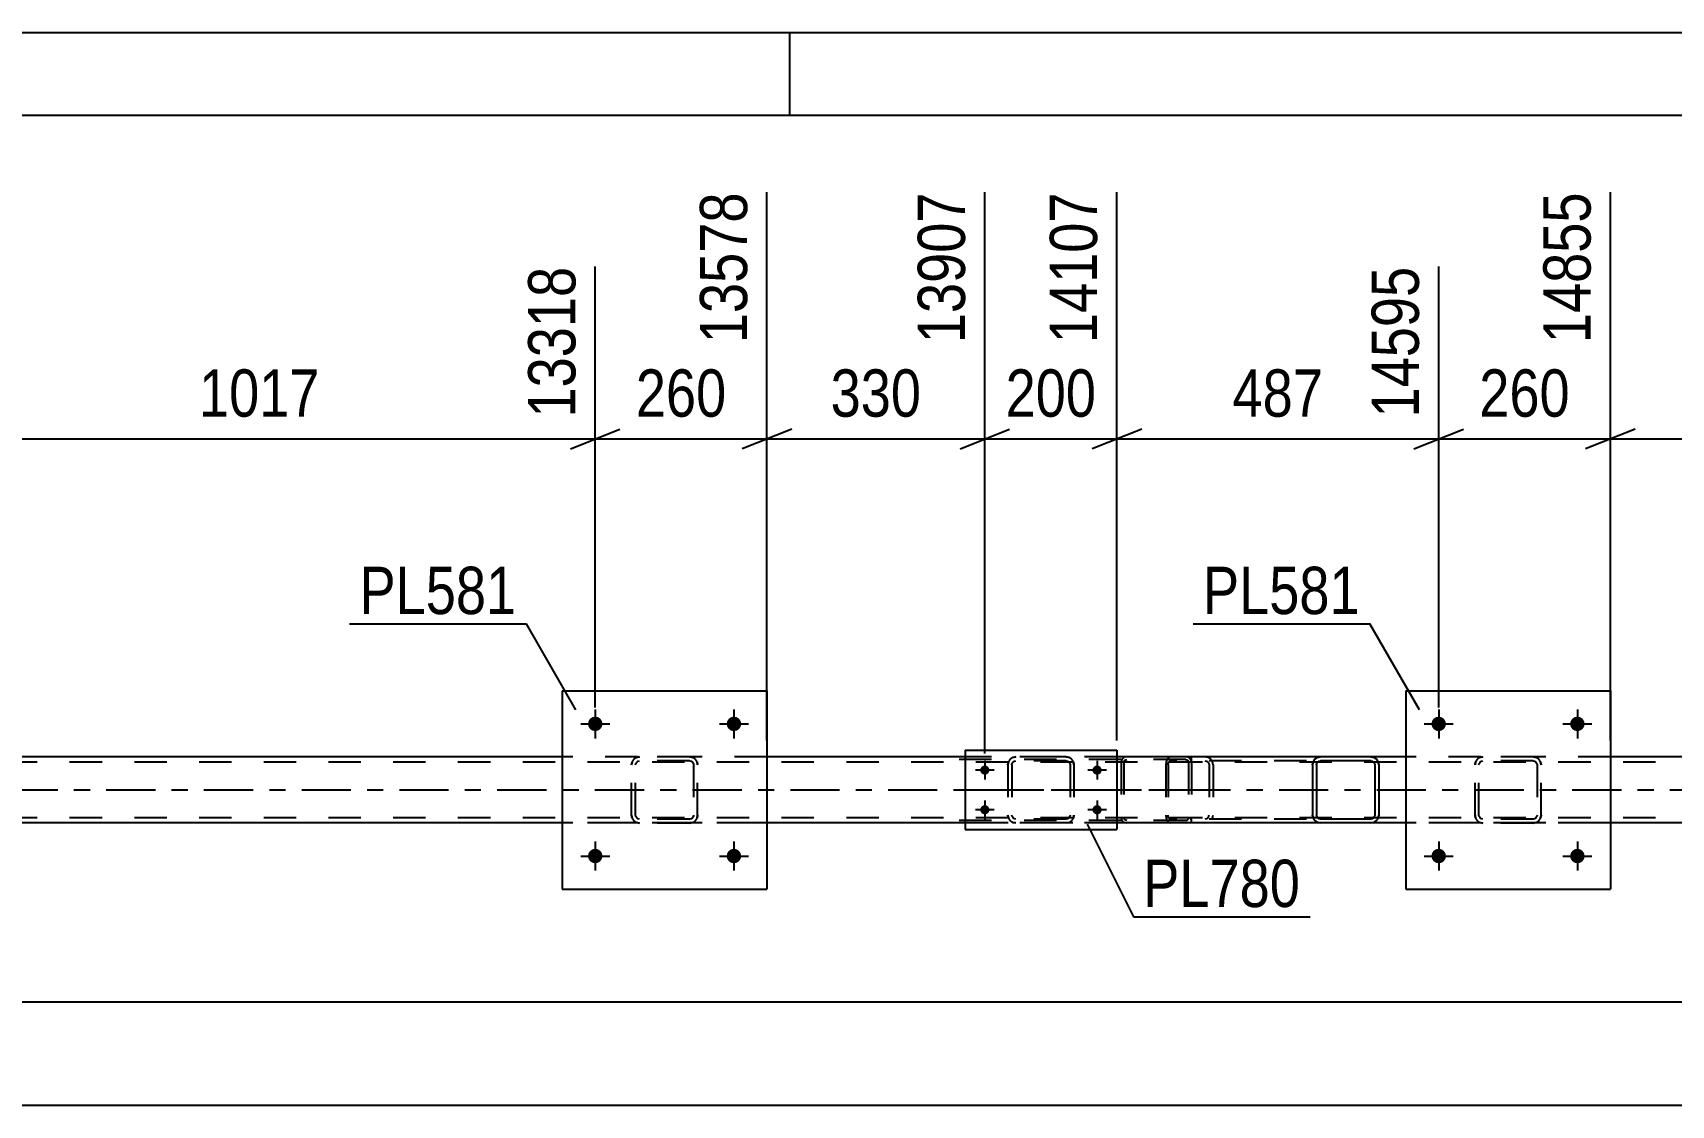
# Model space of a CAD drawing. Header units: millimetres. Extents: x 0 to 841, y 0 to 594.
# Drawn here: x 585.2 to 684.4, y 529.1 to 594 of the extents above; entities that cross this region are included whole.
import ezdxf

# ---------------------------------------------------------------- set-up
doc = ezdxf.new("R2010")
doc.units = ezdxf.units.MM
doc.linetypes.add('DXK_LINE_DOT2', pattern=[3.9198, 1.9599, -1.9599])
doc.linetypes.add('DXK_LINE_DOT3', pattern=[5.9187, 2.979, -0.9799, 0.9799, -0.9799])
doc.styles.add('Arial Narrow', font='ARIALN.TTF', dxfattribs={"height": 0.2})

# ---------------------------------------------------------------- blocks, each defined once
blk = doc.blocks.new('Unknown-318884928-1133')
at = {"color": 5, "linetype": 'Continuous'}
for p, q in [((841, 594), (0, 594)), ((631, 589), (631, 594)), ((836, 589), (5, 589))]:
    blk.add_line(p, q, dxfattribs=at)
blk = doc.blocks.new('Part-318884928-2872 - 2854')
at = {"color": 2, "linetype": 'Continuous'}
for p, q in [((668.303, 554.165), (668.303, 542.165)), ((668.303, 554.165), (680.703, 554.165)), ((680.703, 554.165), (680.703, 542.165)), ((668.303, 542.165), (680.703, 542.165))]:
    blk.add_line(p, q, dxfattribs=at)
blk = doc.blocks.new('Bolt-318884928-2914 - 2854')
at = {"linetype": 'Continuous'}
for points in [[(619.662, 544.166, -1), (618.782, 544.166, -1)], [(628.062, 544.166, -1), (627.182, 544.166, -1)]]:
    blk.add_hatch(color=1, dxfattribs=at).paths.add_polyline_path(points)
at = {"color": 1, "linetype": 'Continuous'}
for p, q in [((619.222, 545.046), (619.222, 543.286)), ((627.622, 545.046), (627.622, 543.286)), ((618.342, 544.166), (620.102, 544.166)), ((626.742, 544.166), (628.502, 544.166))]:
    blk.add_line(p, q, dxfattribs=at)
blk = doc.blocks.new('Bolt-318884928-2915 - 2854')
at = {"linetype": 'Continuous'}
for points in [[(619.662, 552.166, -1), (618.782, 552.166, -1)], [(628.062, 552.166, -1), (627.182, 552.166, -1)]]:
    blk.add_hatch(color=1, dxfattribs=at).paths.add_polyline_path(points)
at = {"color": 1, "linetype": 'Continuous'}
for p, q in [((619.222, 553.046), (619.222, 551.286)), ((627.622, 553.046), (627.622, 551.286)), ((618.342, 552.166), (620.102, 552.166)), ((626.742, 552.166), (628.502, 552.166))]:
    blk.add_line(p, q, dxfattribs=at)
blk = doc.blocks.new('Bolt-318884928-2916 - 2854')
at = {"linetype": 'Continuous'}
for points in [[(670.743, 544.166, -1), (669.863, 544.166, -1)], [(679.143, 544.166, -1), (678.263, 544.166, -1)]]:
    blk.add_hatch(color=1, dxfattribs=at).paths.add_polyline_path(points)
at = {"color": 1, "linetype": 'Continuous'}
for p, q in [((670.303, 545.046), (670.303, 543.286)), ((678.703, 545.046), (678.703, 543.286)), ((669.423, 544.166), (671.183, 544.166)), ((677.823, 544.166), (679.583, 544.166))]:
    blk.add_line(p, q, dxfattribs=at)
blk = doc.blocks.new('Bolt-318884928-2917 - 2854')
at = {"linetype": 'Continuous'}
for points in [[(670.743, 552.166, -1), (669.863, 552.166, -1)], [(679.143, 552.166, -1), (678.263, 552.166, -1)]]:
    blk.add_hatch(color=1, dxfattribs=at).paths.add_polyline_path(points)
at = {"color": 1, "linetype": 'Continuous'}
for p, q in [((670.303, 553.046), (670.303, 551.286)), ((678.703, 553.046), (678.703, 551.286)), ((669.423, 552.166), (671.183, 552.166)), ((677.823, 552.166), (679.583, 552.166))]:
    blk.add_line(p, q, dxfattribs=at)
blk = doc.blocks.new('Part-318884928-2961 - 2854')
at = {"color": 7, "linetype": 'DXK_LINE_DOT2'}
for p, q in [((621.422, 549.685), (621.459, 549.869)), ((621.459, 549.869), (621.422, 549.685)), ((621.662, 549.685), (621.681, 549.777)), ((621.681, 549.777), (621.733, 549.855)), ((621.719, 550.129), (621.902, 550.165)), ((621.902, 550.165), (621.719, 550.129)), ((621.733, 549.855), (621.811, 549.907)), ((621.811, 549.907), (621.902, 549.925)), ((624.942, 550.165), (621.902, 550.165)), ((624.942, 549.925), (621.902, 549.925)), ((624.942, 550.165), (625.126, 550.129)), ((625.126, 550.129), (624.942, 550.165)), ((624.942, 549.925), (625.034, 549.907)), ((625.034, 549.907), (625.112, 549.855)), ((625.112, 549.855), (625.164, 549.777)), ((625.164, 549.777), (625.182, 549.685)), ((625.386, 549.869), (625.422, 549.685)), ((625.422, 549.685), (625.386, 549.869)), ((621.422, 546.645), (621.422, 549.685)), ((621.662, 546.645), (621.662, 549.685)), ((625.182, 549.685), (625.182, 546.645)), ((625.422, 546.645), (625.422, 549.685)), ((621.459, 546.462), (621.422, 546.645)), ((621.422, 546.645), (621.459, 546.462)), ((621.681, 546.554), (621.662, 546.645)), ((621.733, 546.476), (621.681, 546.554)), ((621.902, 546.165), (621.719, 546.202)), ((621.719, 546.202), (621.902, 546.165)), ((621.811, 546.424), (621.733, 546.476)), ((621.902, 546.405), (621.811, 546.424)), ((624.942, 546.405), (621.902, 546.405)), ((624.942, 546.165), (621.902, 546.165)), ((625.034, 546.424), (624.942, 546.405)), ((625.126, 546.202), (624.942, 546.165)), ((624.942, 546.165), (625.126, 546.202)), ((625.112, 546.476), (625.034, 546.424)), ((625.164, 546.554), (625.112, 546.476)), ((625.182, 546.645), (625.164, 546.554)), ((625.422, 546.645), (625.386, 546.462)), ((625.386, 546.462), (625.422, 546.645))]:
    blk.add_line(p, q, dxfattribs=at)
at = {"color": 7, "linetype": 'DXK_LINE_DOT3'}
blk.add_line((623.422, 548.165), (623.422, 548.165), dxfattribs=at)
at = {"color": 7, "linetype": 'DXK_LINE_DOT2'}
for centre, start, end in [((621.902, 549.685), 112.5, 157.5), ((621.902, 549.685), 112.5, 157.5), ((624.942, 549.685), 22.5, 67.5), ((624.942, 549.685), 22.5, 67.5), ((621.902, 546.645), 202.5, 247.5), ((621.902, 546.645), 202.5, 247.5), ((624.942, 546.645), 292.5, 337.5), ((624.942, 546.645), 292.5, 337.5)]:
    blk.add_arc(centre, 0.48, start, end, dxfattribs=at)
blk = doc.blocks.new('Part-318884928-2966 - 2854')
at = {"color": 2, "linetype": 'Continuous'}
for p, q in [((617.222, 554.165), (617.222, 542.165)), ((617.222, 554.165), (629.622, 554.165)), ((629.622, 554.165), (629.622, 542.165)), ((617.222, 542.165), (629.622, 542.165))]:
    blk.add_line(p, q, dxfattribs=at)
blk = doc.blocks.new('Part-318884928-2967 - 2854')
at = {"color": 7, "linetype": 'DXK_LINE_DOT2'}
for p, q in [((672.503, 549.685), (672.539, 549.869)), ((672.539, 549.869), (672.503, 549.685)), ((672.743, 549.685), (672.761, 549.777)), ((672.761, 549.777), (672.813, 549.855)), ((672.799, 550.129), (672.983, 550.165)), ((672.983, 550.165), (672.799, 550.129)), ((672.813, 549.855), (672.891, 549.907)), ((672.891, 549.907), (672.983, 549.925)), ((676.023, 550.165), (672.983, 550.165)), ((676.023, 549.925), (672.983, 549.925)), ((676.023, 550.165), (676.206, 550.129)), ((676.206, 550.129), (676.023, 550.165)), ((676.023, 549.925), (676.115, 549.907)), ((676.115, 549.907), (676.192, 549.855)), ((676.192, 549.855), (676.245, 549.777)), ((676.245, 549.777), (676.263, 549.685)), ((676.466, 549.869), (676.503, 549.685)), ((676.503, 549.685), (676.466, 549.869)), ((672.503, 546.645), (672.503, 549.685)), ((672.743, 546.645), (672.743, 549.685)), ((676.263, 549.685), (676.263, 546.645)), ((676.503, 546.645), (676.503, 549.685)), ((672.539, 546.462), (672.503, 546.645)), ((672.503, 546.645), (672.539, 546.462)), ((672.761, 546.554), (672.743, 546.645)), ((672.813, 546.476), (672.761, 546.554)), ((672.983, 546.165), (672.799, 546.202)), ((672.799, 546.202), (672.983, 546.165)), ((672.891, 546.424), (672.813, 546.476)), ((672.983, 546.405), (672.891, 546.424)), ((676.023, 546.405), (672.983, 546.405)), ((676.023, 546.165), (672.983, 546.165)), ((676.115, 546.424), (676.023, 546.405)), ((676.206, 546.202), (676.023, 546.165)), ((676.023, 546.165), (676.206, 546.202)), ((676.192, 546.476), (676.115, 546.424)), ((676.245, 546.554), (676.192, 546.476)), ((676.263, 546.645), (676.245, 546.554)), ((676.503, 546.645), (676.466, 546.462)), ((676.466, 546.462), (676.503, 546.645))]:
    blk.add_line(p, q, dxfattribs=at)
at = {"color": 7, "linetype": 'DXK_LINE_DOT3'}
blk.add_line((674.503, 548.165), (674.503, 548.165), dxfattribs=at)
at = {"color": 7, "linetype": 'DXK_LINE_DOT2'}
for centre, start, end in [((672.983, 549.685), 112.5, 157.5), ((672.983, 549.685), 112.5, 157.5), ((676.023, 549.685), 22.5, 67.5), ((676.023, 549.685), 22.5, 67.5), ((672.983, 546.645), 202.5, 247.5), ((672.983, 546.645), 202.5, 247.5), ((676.023, 546.645), 292.5, 337.5), ((676.023, 546.645), 292.5, 337.5)]:
    blk.add_arc(centre, 0.48, start, end, dxfattribs=at)
blk = doc.blocks.new('Part-318884928-2987 - 2854')
at = {"color": 7, "linetype": 'DXK_LINE_DOT2'}
for p, q in [((653.803, 549.87), (653.783, 549.687)), ((653.862, 550.026), (653.803, 549.87)), ((653.95, 550.13), (653.862, 550.026)), ((653.918, 549.687), (653.928, 549.779)), ((653.928, 549.779), (653.958, 549.856)), ((654.053, 550.167), (653.95, 550.13)), ((653.958, 549.856), (654.002, 549.908)), ((654.002, 549.908), (654.053, 549.927)), ((666.21, 550.167), (654.053, 550.167)), ((666.21, 549.927), (654.053, 549.927)), ((655.33, 549.927), (655.33, 550.167)), ((656.337, 550.13), (656.145, 550.167)), ((656.145, 549.927), (656.241, 549.908)), ((656.241, 549.908), (656.322, 549.856)), ((656.322, 549.856), (656.377, 549.779)), ((656.377, 549.779), (656.396, 549.687)), ((656.63, 549.772), (656.609, 549.87)), ((656.647, 549.687), (656.63, 549.772)), ((653.783, 549.687), (653.783, 546.647)), ((653.918, 549.687), (653.918, 546.647)), ((656.396, 549.687), (656.396, 546.647)), ((656.647, 549.687), (656.647, 546.647)), ((653.783, 546.647), (653.803, 546.463)), ((653.803, 546.463), (653.862, 546.307)), ((653.862, 546.307), (653.95, 546.203)), ((653.928, 546.555), (653.918, 546.647)), ((653.958, 546.477), (653.928, 546.555)), ((653.95, 546.203), (654.053, 546.167)), ((654.002, 546.425), (653.958, 546.477)), ((654.053, 546.407), (654.002, 546.425)), ((666.21, 546.407), (654.053, 546.407)), ((666.21, 546.167), (654.053, 546.167)), ((655.33, 546.167), (655.33, 546.407)), ((656.241, 546.425), (656.145, 546.407)), ((656.145, 546.167), (656.337, 546.203)), ((656.322, 546.477), (656.241, 546.425)), ((656.377, 546.555), (656.322, 546.477)), ((656.377, 546.555), (656.382, 546.58)), ((656.382, 546.58), (656.396, 546.647)), ((656.609, 546.463), (656.63, 546.562)), ((656.63, 546.562), (656.647, 546.647))]:
    blk.add_line(p, q, dxfattribs=at)
blk.add_arc((656.159, 549.671), 0.492, 23.84941, 68.8059, dxfattribs=at)
blk = doc.blocks.new('Part-318884928-2991 - 2854')
at = {"color": 7, "linetype": 'DXK_LINE_DOT2'}
for p, q in [((654.989, 550.167), (639.66, 550.167)), ((654.989, 550.007), (639.66, 550.007)), ((651.099, 549.969), (651.073, 549.847)), ((651.073, 549.847), (651.073, 546.487)), ((651.243, 549.847), (651.256, 549.908)), ((651.243, 549.847), (651.243, 546.487)), ((651.256, 549.908), (651.293, 549.96)), ((651.413, 550.167), (651.283, 550.142)), ((651.293, 549.96), (651.348, 549.995)), ((651.348, 549.995), (651.413, 550.007)), ((655.119, 550.142), (654.989, 550.167)), ((654.989, 550.007), (655.054, 549.995)), ((655.054, 549.995), (655.079, 549.979)), ((655.079, 549.979), (655.109, 549.96)), ((655.109, 549.96), (655.146, 549.908)), ((655.146, 549.908), (655.159, 549.847)), ((655.159, 549.847), (655.159, 546.487)), ((655.33, 549.847), (655.304, 549.969)), ((655.33, 549.847), (655.33, 546.487)), ((654.989, 546.327), (639.66, 546.327)), ((654.989, 546.167), (639.66, 546.167)), ((651.073, 546.487), (651.099, 546.364)), ((651.256, 546.425), (651.243, 546.487)), ((651.293, 546.374), (651.256, 546.425)), ((651.283, 546.191), (651.413, 546.167)), ((651.348, 546.339), (651.293, 546.374)), ((651.413, 546.327), (651.348, 546.339)), ((654.989, 546.327), (655.054, 546.339)), ((654.989, 546.167), (655.119, 546.191)), ((655.054, 546.339), (655.079, 546.354)), ((655.079, 546.354), (655.109, 546.374)), ((655.146, 546.425), (655.109, 546.374)), ((655.159, 546.487), (655.146, 546.425)), ((655.304, 546.364), (655.33, 546.487))]:
    blk.add_line(p, q, dxfattribs=at)
at = {"color": 7, "linetype": 'DXK_LINE_DOT3'}
blk.add_line((641.448, 548.167), (656.621, 548.167), dxfattribs=at)
at = {"color": 7, "linetype": 'DXK_LINE_DOT2'}
for centre, start, end in [((651.4, 549.833), 110.75831, 155.68004), ((655.002, 549.833), 24.31996, 69.24168), ((651.4, 546.501), 204.31996, 249.24168)]:
    blk.add_arc(centre, 0.331, start, end, dxfattribs=at)
blk = doc.blocks.new('Bolt-318884928-3101 - 2854')
at = {"linetype": 'Continuous'}
for points in [[(642.816, 549.087, -1), (642.816, 549.647, -1)], [(649.616, 549.087, -1), (649.616, 549.647, -1)], [(642.816, 546.687, -1), (642.816, 547.247, -1)], [(649.616, 546.687, -1), (649.616, 547.247, -1)]]:
    blk.add_hatch(color=1, dxfattribs=at).paths.add_polyline_path(points)
at = {"color": 1, "linetype": 'Continuous'}
for p, q in [((642.816, 549.927), (642.816, 548.807)), ((649.616, 549.927), (649.616, 548.807)), ((643.376, 549.367), (642.256, 549.367)), ((650.176, 549.367), (649.056, 549.367)), ((643.376, 546.967), (642.256, 546.967)), ((642.816, 547.527), (642.816, 546.407)), ((650.176, 546.967), (649.056, 546.967)), ((649.616, 547.527), (649.616, 546.407))]:
    blk.add_line(p, q, dxfattribs=at)
blk = doc.blocks.new('Part-318884928-3064 - 2854')
at = {"color": 7, "linetype": 'DXK_LINE_DOT2'}
for p, q in [((750.064, 549.847), (86.519, 549.847)), ((629.622, 550.167), (617.222, 550.167)), ((650.816, 550.167), (641.616, 550.167)), ((666.19, 550.167), (663.148, 550.167)), ((680.703, 550.167), (668.303, 550.167)), ((750.064, 546.487), (86.519, 546.487)), ((750.064, 546.167), (106.417, 546.167)), ((629.622, 546.167), (617.222, 546.167)), ((650.816, 546.167), (641.616, 546.167)), ((666.188, 546.167), (663.15, 546.167)), ((680.703, 546.167), (668.303, 546.167))]:
    blk.add_line(p, q, dxfattribs=at)
at = {"color": 2, "linetype": 'Continuous'}
for p, q in [((617.222, 550.167), (578.542, 550.167)), ((641.616, 550.167), (629.622, 550.167)), ((663.148, 550.167), (650.816, 550.167)), ((668.303, 550.167), (666.19, 550.167)), ((719.383, 550.167), (680.703, 550.167)), ((617.222, 546.167), (578.542, 546.167)), ((641.616, 546.167), (629.622, 546.167)), ((663.15, 546.167), (650.816, 546.167)), ((668.303, 546.167), (666.188, 546.167)), ((719.383, 546.167), (680.703, 546.167))]:
    blk.add_line(p, q, dxfattribs=at)
at = {"color": 7, "linetype": 'DXK_LINE_DOT3'}
blk.add_line((86.519, 548.167), (750.064, 548.167), dxfattribs=at)
blk = doc.blocks.new('Part-318884928-3095 - 2854')
at = {"color": 7, "linetype": 'DXK_LINE_DOT2'}
for p, q in [((644.216, 549.687), (644.252, 549.871)), ((644.252, 549.871), (644.216, 549.687)), ((644.456, 549.687), (644.474, 549.779)), ((644.474, 549.779), (644.526, 549.857)), ((644.512, 550.13), (644.696, 550.167)), ((644.696, 550.167), (644.512, 550.13)), ((644.526, 549.857), (644.604, 549.909)), ((644.604, 549.909), (644.696, 549.927)), ((647.736, 550.167), (644.696, 550.167)), ((647.736, 549.927), (644.696, 549.927)), ((647.736, 550.167), (647.92, 550.13)), ((647.92, 550.13), (647.736, 550.167)), ((647.736, 549.927), (647.828, 549.909)), ((647.828, 549.909), (647.906, 549.857)), ((647.906, 549.857), (647.958, 549.779)), ((647.958, 549.779), (647.976, 549.687)), ((648.179, 549.871), (648.216, 549.687)), ((648.216, 549.687), (648.179, 549.871)), ((644.216, 549.687), (644.216, 546.647)), ((644.456, 549.687), (644.456, 546.647)), ((647.976, 549.687), (647.976, 546.647)), ((648.216, 549.687), (648.216, 546.647)), ((644.252, 546.463), (644.216, 546.647)), ((644.216, 546.647), (644.252, 546.463)), ((644.474, 546.555), (644.456, 546.647)), ((644.526, 546.477), (644.474, 546.555)), ((644.696, 546.167), (644.512, 546.203)), ((644.512, 546.203), (644.696, 546.167)), ((644.604, 546.425), (644.526, 546.477)), ((644.696, 546.407), (644.604, 546.425)), ((647.736, 546.407), (644.696, 546.407)), ((647.736, 546.167), (644.696, 546.167)), ((647.828, 546.425), (647.736, 546.407)), ((647.92, 546.203), (647.736, 546.167)), ((647.736, 546.167), (647.92, 546.203)), ((647.906, 546.477), (647.828, 546.425)), ((647.958, 546.555), (647.906, 546.477)), ((647.976, 546.647), (647.958, 546.555)), ((648.216, 546.647), (648.179, 546.463)), ((648.179, 546.463), (648.216, 546.647))]:
    blk.add_line(p, q, dxfattribs=at)
at = {"color": 7, "linetype": 'DXK_LINE_DOT3'}
blk.add_line((646.216, 548.167), (646.216, 548.167), dxfattribs=at)
at = {"color": 7, "linetype": 'DXK_LINE_DOT2'}
for centre, start, end in [((644.696, 549.687), 112.5, 157.5), ((644.696, 549.687), 112.5, 157.5), ((647.736, 549.687), 22.5, 67.5), ((647.736, 549.687), 22.5, 67.5), ((644.696, 546.647), 202.5, 247.5), ((644.696, 546.647), 202.5, 247.5), ((647.736, 546.647), 292.5, 337.5), ((647.736, 546.647), 292.5, 337.5)]:
    blk.add_arc(centre, 0.48, start, end, dxfattribs=at)
blk = doc.blocks.new('Part-318884928-3100 - 2854')
at = {"color": 2, "linetype": 'Continuous'}
for p, q in [((641.616, 550.567), (641.616, 545.767)), ((641.616, 550.567), (650.816, 550.567)), ((650.816, 550.567), (650.816, 545.767)), ((641.616, 545.767), (650.816, 545.767))]:
    blk.add_line(p, q, dxfattribs=at)
blk = doc.blocks.new('Part-318884928-3102 - 2854')
at = {"color": 2, "linetype": 'Continuous'}
for p, q in [((662.705, 549.871), (662.669, 549.687)), ((662.909, 549.687), (662.927, 549.779)), ((662.927, 549.779), (662.979, 549.857)), ((663.149, 550.167), (662.965, 550.13)), ((662.979, 549.857), (663.057, 549.909)), ((663.057, 549.909), (663.149, 549.927)), ((666.189, 550.167), (663.149, 550.167)), ((666.189, 549.927), (663.149, 549.927)), ((666.372, 550.13), (666.189, 550.167)), ((666.189, 549.927), (666.281, 549.909)), ((666.281, 549.909), (666.359, 549.857)), ((666.359, 549.857), (666.411, 549.779)), ((666.411, 549.779), (666.429, 549.687)), ((666.669, 549.687), (666.632, 549.871)), ((662.669, 549.687), (662.669, 546.647)), ((662.909, 549.687), (662.909, 546.647)), ((666.429, 549.687), (666.429, 546.647)), ((666.669, 549.687), (666.669, 546.647)), ((662.669, 546.647), (662.705, 546.463)), ((662.927, 546.555), (662.909, 546.647)), ((662.979, 546.477), (662.927, 546.555)), ((662.965, 546.203), (663.149, 546.167)), ((663.057, 546.425), (662.979, 546.477)), ((663.149, 546.407), (663.057, 546.425)), ((666.189, 546.407), (663.149, 546.407)), ((666.189, 546.167), (663.149, 546.167)), ((666.281, 546.425), (666.189, 546.407)), ((666.189, 546.167), (666.372, 546.203)), ((666.359, 546.477), (666.281, 546.425)), ((666.411, 546.555), (666.359, 546.477)), ((666.429, 546.647), (666.411, 546.555)), ((666.632, 546.463), (666.669, 546.647))]:
    blk.add_line(p, q, dxfattribs=at)
at = {"color": 7, "linetype": 'DXK_LINE_DOT2'}
for p, q in [((662.669, 549.687), (662.705, 549.871)), ((662.965, 550.13), (663.149, 550.167)), ((666.189, 550.167), (666.372, 550.13)), ((666.632, 549.871), (666.669, 549.687)), ((662.705, 546.463), (662.669, 546.647)), ((663.149, 546.167), (662.965, 546.203)), ((666.372, 546.203), (666.189, 546.167)), ((666.669, 546.647), (666.632, 546.463))]:
    blk.add_line(p, q, dxfattribs=at)
at = {"color": 7, "linetype": 'DXK_LINE_DOT3'}
blk.add_line((664.669, 548.167), (664.669, 548.167), dxfattribs=at)
at = {"color": 2, "linetype": 'Continuous'}
for centre, start, end in [((663.149, 549.687), 112.5, 157.5), ((666.189, 549.687), 22.5, 67.5), ((663.149, 546.647), 202.5, 247.5), ((666.189, 546.647), 292.5, 337.5)]:
    blk.add_arc(centre, 0.48, start, end, dxfattribs=at)
at = {"color": 7, "linetype": 'DXK_LINE_DOT2'}
for centre, start, end in [((663.149, 549.687), 112.5, 157.5), ((666.189, 549.687), 22.5, 67.5), ((663.149, 546.647), 202.5, 247.5), ((666.189, 546.647), 292.5, 337.5)]:
    blk.add_arc(centre, 0.48, start, end, dxfattribs=at)
blk = doc.blocks.new('StraightDimension-318884928-13028 - 2854')
at = {"color": 7, "linetype": 'Continuous'}
for p, q in [((650.816, 551.167), (650.816, 584.352)), ((670.303, 553.166), (670.303, 579.852)), ((652.316, 570.011), (649.316, 568.811)), ((668.803, 568.811), (671.803, 570.011)), ((650.816, 569.411), (670.303, 569.411))]:
    blk.add_line(p, q, dxfattribs=at)
at = {"color": 0}
blk.add_wipeout([(663.902, 570.161), (663.902, 574.361), (657.217, 574.361), (657.217, 570.161)], dxfattribs=at)
at = {"color": 3, "style": 'Arial Narrow'}
blk.add_text('487', height=2.8633, dxfattribs=at).set_placement((657.817, 570.761))
at = {"color": 0, "linetype": 'Continuous'}
blk.add_wipeout([(669.703, 580.452), (665.503, 580.452), (665.503, 570.111), (669.703, 570.111)], dxfattribs=at)
at = {"color": 3, "linetype": 'Continuous', "style": 'Arial Narrow'}
blk.add_text('14595', height=2.8633, rotation=90.00021, dxfattribs=at).set_placement((669.103, 570.711))
blk = doc.blocks.new('StraightDimension-318884928-13031 - 2854')
at = {"color": 7, "linetype": 'Continuous'}
for p, q in [((629.622, 551.167), (629.622, 584.352)), ((619.222, 553.166), (619.222, 579.852)), ((617.722, 568.811), (620.722, 570.011)), ((631.122, 570.011), (628.122, 568.811)), ((619.222, 569.411), (629.622, 569.411))]:
    blk.add_line(p, q, dxfattribs=at)
at = {"color": 0}
blk.add_wipeout([(627.765, 570.161), (627.765, 574.361), (621.08, 574.361), (621.08, 570.161)], dxfattribs=at)
at = {"color": 3, "style": 'Arial Narrow'}
blk.add_text('260', height=2.8633, dxfattribs=at).set_placement((621.68, 570.761))
at = {"color": 0, "linetype": 'Continuous'}
blk.add_wipeout([(629.022, 584.952), (624.822, 584.952), (624.822, 574.611), (629.022, 574.611)], dxfattribs=at)
at = {"color": 3, "linetype": 'Continuous', "style": 'Arial Narrow'}
blk.add_text('13578', height=2.8633, rotation=90.00021, dxfattribs=at).set_placement((628.422, 575.211))
blk = doc.blocks.new('StraightDimension-318884928-3112 - 2854')
at = {"color": 7, "linetype": 'Continuous'}
blk.add_line((85.879, 529.083), (792.624, 529.083), dxfattribs=at)
blk = doc.blocks.new('StraightDimension-318884928-3680 - 2854')
at = {"color": 7, "linetype": 'Continuous'}
blk.add_line((86.519, 535.336), (791.984, 535.336), dxfattribs=at)
blk = doc.blocks.new('StraightDimension-318884928-13026 - 2854')
at = {"color": 7, "linetype": 'Continuous'}
for p, q in [((680.703, 551.167), (680.703, 584.352)), ((721.383, 553.166), (721.383, 579.852)), ((682.203, 570.011), (679.203, 568.811)), ((719.883, 568.811), (722.883, 570.011)), ((680.703, 569.411), (721.383, 569.411))]:
    blk.add_line(p, q, dxfattribs=at)
at = {"color": 0}
blk.add_wipeout([(705.299, 570.161), (705.299, 574.361), (696.787, 574.361), (696.787, 570.161)], dxfattribs=at)
at = {"color": 3, "style": 'Arial Narrow'}
blk.add_text('1017', height=2.8633, dxfattribs=at).set_placement((697.387, 570.761))
at = {"color": 0, "linetype": 'Continuous'}
blk.add_wipeout([(720.783, 580.452), (716.583, 580.452), (716.583, 570.111), (720.783, 570.111)], dxfattribs=at)
at = {"color": 3, "linetype": 'Continuous', "style": 'Arial Narrow'}
blk.add_text('15872', height=2.8633, rotation=90.00021, dxfattribs=at).set_placement((720.183, 570.711))
blk = doc.blocks.new('StraightDimension-318884928-13027 - 2854')
at = {"color": 7, "linetype": 'Continuous'}
for p, q in [((680.703, 551.167), (680.703, 584.352)), ((670.303, 553.166), (670.303, 579.852)), ((668.803, 568.811), (671.803, 570.011)), ((682.203, 570.011), (679.203, 568.811)), ((670.303, 569.411), (680.703, 569.411))]:
    blk.add_line(p, q, dxfattribs=at)
at = {"color": 0}
blk.add_wipeout([(678.845, 570.161), (678.845, 574.361), (672.161, 574.361), (672.161, 570.161)], dxfattribs=at)
at = {"color": 3, "style": 'Arial Narrow'}
blk.add_text('260', height=2.8633, dxfattribs=at).set_placement((672.761, 570.761))
at = {"color": 0, "linetype": 'Continuous'}
blk.add_wipeout([(680.103, 584.952), (675.903, 584.952), (675.903, 574.611), (680.103, 574.611)], dxfattribs=at)
at = {"color": 3, "linetype": 'Continuous', "style": 'Arial Narrow'}
blk.add_text('14855', height=2.8633, rotation=90.00021, dxfattribs=at).set_placement((679.503, 575.211))
blk = doc.blocks.new('StraightDimension-318884928-13029 - 2854')
at = {"color": 7, "linetype": 'Continuous'}
for p, q in [((642.816, 550.367), (642.816, 584.352)), ((650.816, 551.167), (650.816, 584.352)), ((641.316, 568.811), (644.316, 570.011)), ((652.316, 570.011), (649.316, 568.811)), ((642.816, 569.411), (650.816, 569.411))]:
    blk.add_line(p, q, dxfattribs=at)
at = {"color": 0}
blk.add_wipeout([(650.158, 570.161), (650.158, 574.361), (643.474, 574.361), (643.474, 570.161)], dxfattribs=at)
at = {"color": 3, "style": 'Arial Narrow'}
blk.add_text('200', height=2.8633, dxfattribs=at).set_placement((644.074, 570.761))
at = {"color": 0, "linetype": 'Continuous'}
blk.add_wipeout([(650.216, 584.952), (646.016, 584.952), (646.016, 574.611), (650.216, 574.611)], dxfattribs=at)
at = {"color": 3, "linetype": 'Continuous', "style": 'Arial Narrow'}
blk.add_text('14107', height=2.8633, rotation=90.00021, dxfattribs=at).set_placement((649.616, 575.211))
blk = doc.blocks.new('StraightDimension-318884928-13030 - 2854')
at = {"color": 7, "linetype": 'Continuous'}
for p, q in [((629.622, 551.167), (629.622, 584.352)), ((642.816, 550.367), (642.816, 584.352)), ((631.122, 570.011), (628.122, 568.811)), ((641.316, 568.811), (644.316, 570.011)), ((629.622, 569.411), (642.816, 569.411))]:
    blk.add_line(p, q, dxfattribs=at)
at = {"color": 0}
blk.add_wipeout([(639.561, 570.161), (639.561, 574.361), (632.877, 574.361), (632.877, 570.161)], dxfattribs=at)
at = {"color": 3, "style": 'Arial Narrow'}
blk.add_text('330', height=2.8633, dxfattribs=at).set_placement((633.477, 570.761))
at = {"color": 0, "linetype": 'Continuous'}
blk.add_wipeout([(642.216, 584.952), (638.016, 584.952), (638.016, 574.611), (642.216, 574.611)], dxfattribs=at)
at = {"color": 3, "linetype": 'Continuous', "style": 'Arial Narrow'}
blk.add_text('13907', height=2.8633, rotation=90.00021, dxfattribs=at).set_placement((641.616, 575.211))
blk = doc.blocks.new('StraightDimension-318884928-13032 - 2854')
at = {"color": 7, "linetype": 'Continuous'}
for p, q in [((578.542, 551.167), (578.542, 584.352)), ((619.222, 553.166), (619.222, 579.852)), ((580.042, 570.011), (577.042, 568.811)), ((617.722, 568.811), (620.722, 570.011)), ((578.542, 569.411), (619.222, 569.411))]:
    blk.add_line(p, q, dxfattribs=at)
at = {"color": 0}
blk.add_wipeout([(603.138, 570.161), (603.138, 574.361), (594.626, 574.361), (594.626, 570.161)], dxfattribs=at)
at = {"color": 3, "style": 'Arial Narrow'}
blk.add_text('1017', height=2.8633, dxfattribs=at).set_placement((595.226, 570.761))
at = {"color": 0, "linetype": 'Continuous'}
blk.add_wipeout([(618.622, 580.452), (614.422, 580.452), (614.422, 570.111), (618.622, 570.111)], dxfattribs=at)
at = {"color": 3, "linetype": 'Continuous', "style": 'Arial Narrow'}
blk.add_text('13318', height=2.8633, rotation=90.00021, dxfattribs=at).set_placement((618.022, 570.711))
blk = doc.blocks.new('Mark-318884928-2868 - 2854')
at = {"color": 30, "linetype": 'Continuous'}
for p in [(655.429, 558.213), (669.133, 553.017)]:
    blk.add_line(p, (666.133, 558.213), dxfattribs=at)
at = {"color": 0}
blk.add_wipeout([(665.533, 558.813), (665.533, 561.813), (656.029, 561.813), (656.029, 558.813)], dxfattribs=at)
blk.add_wipeout([(665.533, 558.813), (665.533, 561.813), (656.029, 561.813), (656.029, 558.813)], dxfattribs=at)
at = {"color": 3, "style": 'Arial Narrow'}
blk.add_text('PL581', height=2.8633, dxfattribs=at).set_placement((656.029, 558.813))
blk = doc.blocks.new('Mark-318884928-2962 - 2854')
at = {"color": 30, "linetype": 'Continuous'}
for p in [(604.349, 558.213), (618.052, 553.017)]:
    blk.add_line(p, (615.052, 558.213), dxfattribs=at)
at = {"color": 0}
blk.add_wipeout([(614.452, 558.813), (614.452, 561.813), (604.949, 561.813), (604.949, 558.813)], dxfattribs=at)
blk.add_wipeout([(614.452, 558.813), (614.452, 561.813), (604.949, 561.813), (604.949, 558.813)], dxfattribs=at)
at = {"color": 3, "style": 'Arial Narrow'}
blk.add_text('PL581', height=2.8633, dxfattribs=at).set_placement((604.949, 558.813))
blk = doc.blocks.new('Mark-318884928-3096 - 2854')
at = {"color": 30, "linetype": 'Continuous'}
for p, q in [((649.02, 546.102), (651.811, 540.48)), ((651.811, 540.48), (662.515, 540.48))]:
    blk.add_line(p, q, dxfattribs=at)
at = {"color": 0}
blk.add_wipeout([(661.915, 541.08), (661.915, 544.08), (652.411, 544.08), (652.411, 541.08)], dxfattribs=at)
blk.add_wipeout([(661.915, 541.08), (661.915, 544.08), (652.411, 544.08), (652.411, 541.08)], dxfattribs=at)
at = {"color": 3, "style": 'Arial Narrow'}
blk.add_text('PL780', height=2.8633, dxfattribs=at).set_placement((652.411, 541.08))

msp = doc.modelspace()

# ---------------------------------------------------------------- block references
for name in ['Unknown-318884928-1133', 'Part-318884928-2966 - 2854', 'Part-318884928-2872 - 2854', 'Bolt-318884928-2915 - 2854', 'Bolt-318884928-2917 - 2854', 'Part-318884928-3064 - 2854', 'Part-318884928-2961 - 2854', 'Part-318884928-2991 - 2854', 'Part-318884928-3100 - 2854', 'Bolt-318884928-3101 - 2854', 'Part-318884928-3095 - 2854', 'Part-318884928-2987 - 2854', 'Part-318884928-3102 - 2854', 'Part-318884928-2967 - 2854', 'Bolt-318884928-2914 - 2854', 'Bolt-318884928-2916 - 2854']:
    msp.add_blockref(name, (0, 0))

# ---------------------------------------------------------------- next in the draw order: block references
for name in ['StraightDimension-318884928-13031 - 2854', 'StraightDimension-318884928-13028 - 2854', 'StraightDimension-318884928-13026 - 2854', 'StraightDimension-318884928-3112 - 2854']:
    msp.add_blockref(name, (0, 0))

# ---------------------------------------------------------------- next in the draw order: block references
for name in ['StraightDimension-318884928-13029 - 2854', 'StraightDimension-318884928-13027 - 2854', 'StraightDimension-318884928-13032 - 2854', 'StraightDimension-318884928-3680 - 2854']:
    msp.add_blockref(name, (0, 0))

# ---------------------------------------------------------------- next in the draw order: block references
for name in ['StraightDimension-318884928-13030 - 2854', 'Mark-318884928-2962 - 2854', 'Mark-318884928-2868 - 2854', 'Mark-318884928-3096 - 2854']:
    msp.add_blockref(name, (0, 0))

doc.saveas('drawing.dxf')
